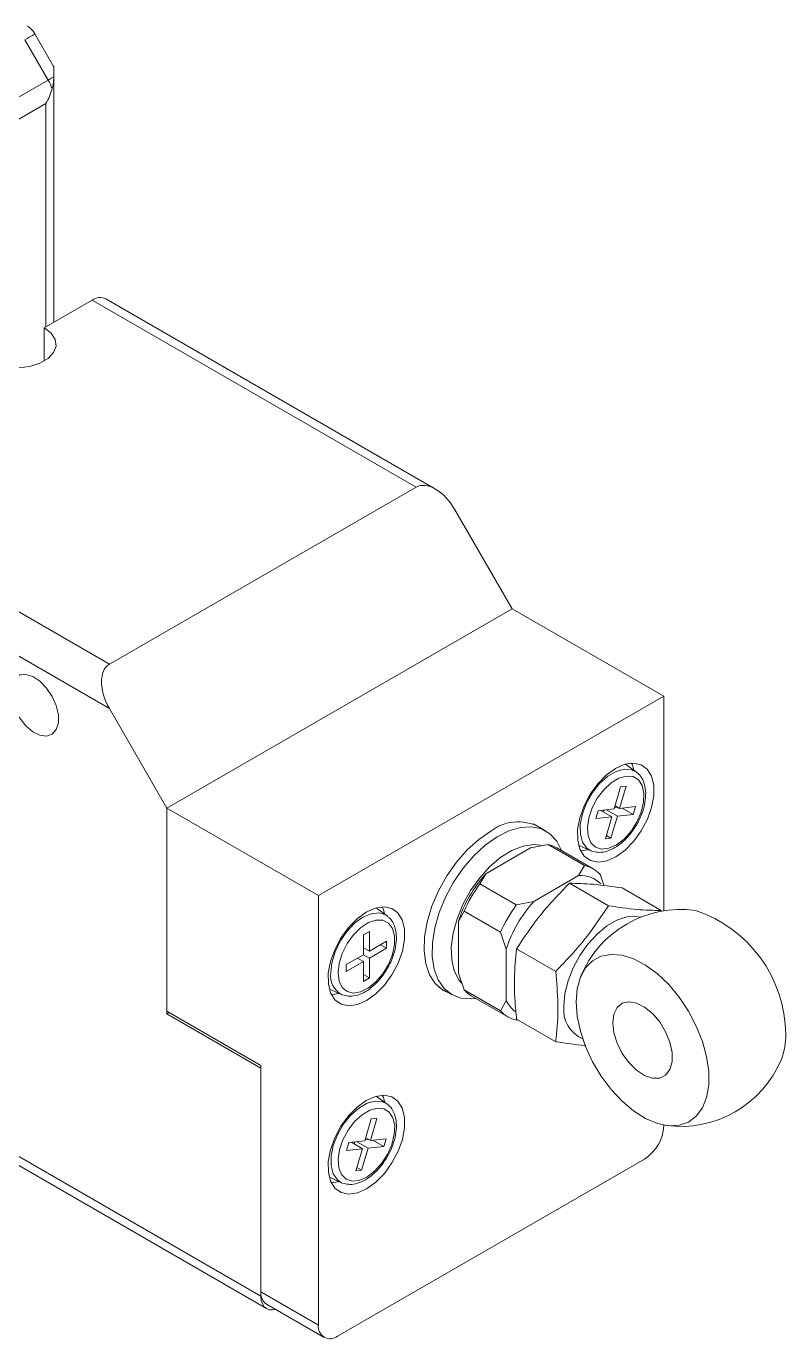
# Model space of a CAD drawing. Header units: inches. Extents: x 0.2 to 16.3, y 0.2 to 11.5.
# Drawn here: x 12.701 to 13.252, y 9.197 to 10.15 of the extents above; entities that cross this region are included whole.
import ezdxf

# ---------------------------------------------------------------- set-up
doc = ezdxf.new("R2010")
doc.units = ezdxf.units.IN
doc.header["$MEASUREMENT"] = 0

msp = doc.modelspace()

# ---------------------------------------------------------------- linework, layer by layer
at = {"color": 7, "linetype": 'Continuous', "lineweight": 18}
for p, q in [((12.71648, 10.11104), (12.69957, 10.14031)), ((12.72011, 10.12134), (12.70677, 10.14446)), ((12.66149, 10.0793), (12.71648, 10.11104)), ((12.72055, 10.12005), (12.72055, 10.11339)), ((12.72055, 10.11339), (12.72055, 10.11237)), ((12.72055, 10.11237), (12.72055, 9.93517)), ((12.71479, 10.09399), (12.66557, 10.06558)), ((12.74839, 9.95124), (12.71359, 9.93115)), ((12.98363, 9.81544), (12.74839, 9.95124)), ((12.99755, 9.81406), (12.75823, 9.95221)), ((12.71359, 9.93115), (12.71359, 9.90704)), ((12.52568, 9.82267), (12.76092, 9.68687)), ((12.76092, 9.68687), (12.98363, 9.81544)), ((12.76092, 9.65473), (12.51176, 9.79856)), ((13.01147, 9.79937), (13.05323, 9.72704)), ((12.87088, 9.22798), (11.91044, 9.78243)), ((11.91452, 9.77342), (12.87496, 9.21897)), ((13.05323, 9.72704), (12.80268, 9.5824)), ((13.16319, 9.66356), (13.05323, 9.72704)), ((13.16319, 9.66356), (12.91264, 9.51892)), ((13.16319, 9.50777), (13.16319, 9.66356)), ((12.80268, 9.5824), (12.76092, 9.65473)), ((13.14336, 9.60861), (13.13549, 9.61436)), ((13.13184, 9.59776), (13.12718, 9.58177)), ((13.13125, 9.58222), (13.1359, 9.59821)), ((13.1359, 9.59821), (13.13184, 9.59776)), ((12.91264, 9.51892), (12.80268, 9.5824)), ((12.80268, 9.5824), (12.80268, 9.435)), ((12.80268, 9.5824), (12.80268, 9.43291)), ((13.11566, 9.5805), (13.11402, 9.57486)), ((13.12718, 9.58177), (13.11566, 9.5805)), ((13.11759, 9.58072), (13.12554, 9.57613)), ((13.11958, 9.57957), (13.11999, 9.58098)), ((13.12166, 9.58116), (13.1296, 9.57658)), ((13.12747, 9.58275), (13.12986, 9.58302)), ((13.12788, 9.58416), (13.13125, 9.58222)), ((13.1296, 9.57658), (13.14112, 9.57785)), ((13.14276, 9.58349), (13.13125, 9.58222)), ((13.13317, 9.58243), (13.14112, 9.57785)), ((13.14112, 9.57785), (13.14276, 9.58349)), ((13.07773, 9.5657), (13.06865, 9.57094)), ((13.11402, 9.57486), (13.12554, 9.57613)), ((13.12554, 9.57613), (13.12088, 9.56014)), ((13.12494, 9.56059), (13.1296, 9.57658)), ((13.12088, 9.56014), (13.12494, 9.56059)), ((13.12158, 9.56253), (13.12494, 9.56059)), ((13.06658, 9.55346), (13.03411, 9.53472)), ((13.0793, 9.55597), (13.06658, 9.55346)), ((13.0793, 9.55597), (13.10574, 9.54071)), ((13.11198, 9.53833), (13.08555, 9.55359)), ((13.10147, 9.55543), (13.11039, 9.55149)), ((13.10141, 9.53339), (13.10574, 9.54071)), ((13.03411, 9.53472), (13.02978, 9.5274)), ((13.10141, 9.53339), (13.06891, 9.51463)), ((13.11717, 9.5341), (13.11992, 9.52606)), ((13.02978, 9.5274), (13.05623, 9.51213)), ((13.12309, 9.51146), (13.09472, 9.52783)), ((13.16137, 9.50803), (13.133, 9.52441)), ((12.91264, 9.51892), (12.91264, 9.20709)), ((13.05623, 9.51213), (13.06891, 9.51463)), ((12.96241, 9.50415), (12.95454, 9.5099)), ((13.01834, 9.50759), (13.01417, 9.50017)), ((13.01834, 9.50759), (13.04479, 9.49232)), ((12.94963, 9.49286), (12.94525, 9.49032)), ((12.94963, 9.47851), (12.94963, 9.49286)), ((13.01417, 9.50017), (13.01417, 9.46265)), ((13.04897, 9.48008), (13.04479, 9.49232)), ((12.94525, 9.49032), (12.94525, 9.47598)), ((12.96205, 9.48568), (12.94963, 9.47851)), ((12.95767, 9.48315), (12.96205, 9.48062)), ((12.96205, 9.48062), (12.96205, 9.48568)), ((12.94525, 9.47598), (12.93282, 9.46881)), ((12.94086, 9.47345), (12.94525, 9.47092)), ((12.94525, 9.48104), (12.94963, 9.47851)), ((12.94525, 9.47598), (12.94963, 9.47345)), ((12.94963, 9.47345), (12.96205, 9.48062)), ((12.94963, 9.4591), (12.94963, 9.47345)), ((13.04897, 9.48008), (13.04897, 9.44256)), ((13.08481, 9.46384), (13.05644, 9.48021)), ((12.93282, 9.46374), (12.94525, 9.47092)), ((12.93282, 9.46881), (12.93282, 9.46374)), ((12.94525, 9.47092), (12.94525, 9.45657)), ((12.94525, 9.46163), (12.94963, 9.4591)), ((12.94525, 9.45657), (12.94963, 9.4591)), ((13.01417, 9.46265), (13.01834, 9.45042)), ((12.92052, 9.45097), (12.92943, 9.44703)), ((12.9304, 9.44665), (12.92943, 9.44703)), ((12.99986, 9.45245), (13.00923, 9.44704)), ((13.01834, 9.45042), (13.04479, 9.43515)), ((13.02353, 9.44619), (13.04998, 9.43092)), ((12.80268, 9.435), (12.87088, 9.39563)), ((13.04479, 9.43515), (13.04897, 9.44256)), ((12.80268, 9.43291), (12.80449, 9.43396)), ((12.80268, 9.43291), (12.87088, 9.39354)), ((13.0572, 9.42874), (13.05623, 9.42854)), ((13.08481, 9.4128), (13.05644, 9.42917)), ((12.87088, 9.39563), (12.87088, 9.2312)), ((12.87088, 9.22798), (12.87088, 9.39354)), ((12.96241, 9.36752), (12.95454, 9.37327)), ((12.95099, 9.3567), (12.94625, 9.34071)), ((12.9503, 9.34111), (12.95505, 9.35711)), ((12.95505, 9.35711), (12.95099, 9.3567)), ((13.16319, 9.35173), (13.16319, 9.35232)), ((12.93477, 9.33956), (12.93309, 9.33391)), ((12.94625, 9.34071), (12.93477, 9.33956)), ((12.93649, 9.33973), (12.94458, 9.33506)), ((12.93861, 9.33851), (12.93905, 9.33999)), ((12.94054, 9.34014), (12.94863, 9.33547)), ((12.94651, 9.34157), (12.94906, 9.34183)), ((12.94695, 9.34305), (12.9503, 9.34111)), ((12.96178, 9.34226), (12.9503, 9.34111)), ((12.95202, 9.34129), (12.96011, 9.33662)), ((12.96011, 9.33662), (12.96178, 9.34226)), ((12.93309, 9.33391), (12.94458, 9.33506)), ((12.94458, 9.33506), (12.93983, 9.31906)), ((12.94388, 9.31947), (12.94863, 9.33547)), ((12.94863, 9.33547), (12.96011, 9.33662)), ((12.92656, 9.19905), (13.14927, 9.32762)), ((12.94053, 9.32141), (12.94388, 9.31947)), ((12.92052, 9.31435), (12.92943, 9.3104)), ((12.93983, 9.31906), (12.94388, 9.31947)), ((12.87088, 9.2312), (12.91264, 9.20709)), ((12.87496, 9.22218), (12.91672, 9.19808))]:
    msp.add_line(p, q, dxfattribs=at)
at = {"color": 8, "linetype": 'Continuous', "lineweight": 18}
msp.add_line((12.71479, 9.93184), (12.71479, 10.09399), dxfattribs=at)
at = {"color": 7, "linetype": 'Continuous', "lineweight": 18, "flags": 128}
for points in [[(12.69957, 10.14031), (12.70123, 10.14127), (12.7027, 10.14212), (12.70398, 10.14285), (12.70503, 10.14346), (12.70585, 10.14393), (12.70641, 10.14426), (12.70672, 10.14444), (12.70677, 10.14446)], [(12.71648, 10.11104), (12.71706, 10.11137), (12.71762, 10.1117), (12.71816, 10.11201), (12.71869, 10.11232), (12.71919, 10.1126), (12.71967, 10.11288), (12.72012, 10.11314), (12.72055, 10.11339)], [(12.71359, 9.93115), (12.71863, 9.92727), (12.72157, 9.92272), (12.72217, 9.91788), (12.72038, 9.91314), (12.71635, 9.90888), (12.71041, 9.90545), (12.70303, 9.90313), (12.69482, 9.9021), (12.68644, 9.90244), (12.67856, 9.90414), (12.67183, 9.90704)], [(12.68923, 9.66718), (12.69001, 9.67265), (12.69226, 9.67675), (12.69578, 9.6791), (12.70028, 9.67951), (12.70533, 9.67792), (12.7105, 9.67449), (12.71533, 9.66951), (12.71939, 9.66344), (12.72231, 9.6568), (12.72384, 9.65019), (12.72384, 9.64421), (12.72231, 9.63937), (12.71939, 9.6361), (12.71533, 9.63471), (12.7105, 9.63531), (12.70533, 9.63785), (12.70028, 9.6421), (12.69578, 9.64769), (12.69226, 9.65411), (12.69001, 9.66081), (12.68923, 9.66718)], [(13.12828, 9.61126), (13.13494, 9.6142), (13.14123, 9.61511), (13.14677, 9.61393), (13.15124, 9.61073), (13.15438, 9.6057), (13.15601, 9.59913), (13.15604, 9.59139), (13.15446, 9.58295), (13.15137, 9.57429), (13.14694, 9.56591), (13.14143, 9.5583), (13.13517, 9.5519), (13.12851, 9.54709), (13.12184, 9.54415), (13.11556, 9.54324), (13.11002, 9.54442), (13.10555, 9.54762), (13.1024, 9.55265), (13.10077, 9.55922), (13.10074, 9.56696), (13.10232, 9.5754), (13.10542, 9.58406), (13.10985, 9.59244), (13.11535, 9.60005), (13.12162, 9.60645), (13.12828, 9.61126)], [(13.14165, 9.60986), (13.14046, 9.61374), (13.13984, 9.61509)], [(13.13611, 9.60567), (13.13068, 9.60412), (13.12507, 9.60072), (13.11971, 9.59572), (13.115, 9.5895), (13.11127, 9.58251), (13.10882, 9.57527), (13.10782, 9.56832), (13.10835, 9.56217), (13.11036, 9.55729), (13.11371, 9.55403), (13.11814, 9.55264), (13.12334, 9.55321), (13.12892, 9.55571), (13.13445, 9.55995), (13.13953, 9.56561), (13.14379, 9.57228), (13.14691, 9.57947), (13.14865, 9.58663), (13.14889, 9.59323), (13.14761, 9.5988), (13.14491, 9.60291), (13.14098, 9.60526), (13.13611, 9.60567)], [(13.08909, 9.55154), (13.08554, 9.55841), (13.08057, 9.56376), (13.07441, 9.56728), (13.06726, 9.56883), (13.05934, 9.56838), (13.05091, 9.56593), (13.04224, 9.56157), (13.03362, 9.55544), (13.02531, 9.54773), (13.01758, 9.53869), (13.01069, 9.52861), (13.00485, 9.51781), (13.00025, 9.50665), (12.99705, 9.49548), (12.99533, 9.48466), (12.99516, 9.47454), (12.99655, 9.46544), (12.99944, 9.45765), (13.00375, 9.45143), (13.00934, 9.44698), (13.01602, 9.44444), (13.02359, 9.44388), (13.02691, 9.44424)], [(13.0075, 9.44804), (13.00284, 9.45026), (12.99737, 9.45495), (12.9932, 9.46141), (12.99046, 9.46941), (12.98926, 9.4787), (12.98961, 9.48898), (12.99152, 9.49993), (12.99492, 9.51118), (12.9997, 9.52238), (13.00571, 9.53317), (13.01276, 9.5432), (13.02061, 9.55215), (13.02902, 9.55972), (13.03772, 9.56569)], [(13.07377, 9.55543), (13.06874, 9.5559), (13.06113, 9.5548), (13.0531, 9.55169), (13.04498, 9.54668), (13.03706, 9.53996), (13.02966, 9.5318), (13.02305, 9.52251), (13.0175, 9.51245), (13.01322, 9.50199), (13.01036, 9.49155), (13.00905, 9.48153), (13.00933, 9.4723), (13.01118, 9.46423), (13.01455, 9.45763), (13.01654, 9.45519)], [(13.10302, 9.5513), (13.10792, 9.55218), (13.10845, 9.55235)], [(13.11186, 9.55096), (13.11178, 9.55098), (13.11039, 9.55149)], [(12.94732, 9.50679), (12.95399, 9.50974), (12.96028, 9.51065), (12.96581, 9.50947), (12.97028, 9.50627), (12.97343, 9.50124), (12.97506, 9.49466), (12.97509, 9.48693), (12.97351, 9.47849), (12.97042, 9.46982), (12.96599, 9.46144), (12.96048, 9.45384), (12.95421, 9.44744), (12.94755, 9.44263), (12.94089, 9.43969), (12.9346, 9.43878), (12.92906, 9.43996), (12.92459, 9.44315), (12.92145, 9.44819), (12.91982, 9.45476), (12.91979, 9.46249), (12.92137, 9.47094), (12.92446, 9.4796), (12.92889, 9.48798), (12.9344, 9.49559), (12.94067, 9.50198), (12.94732, 9.50679)], [(12.9607, 9.5054), (12.95951, 9.50927), (12.95889, 9.51063)], [(12.92685, 9.46283), (12.92761, 9.45685), (12.92985, 9.4522), (12.93339, 9.44922), (12.93797, 9.44813), (12.94325, 9.44901), (12.94884, 9.4518), (12.95433, 9.45629), (12.95931, 9.46214), (12.96341, 9.46893), (12.96632, 9.47614), (12.96784, 9.48325), (12.96784, 9.48973), (12.96632, 9.49509), (12.96341, 9.49894), (12.95931, 9.50099), (12.95433, 9.5011), (12.94884, 9.49925), (12.94325, 9.49557), (12.93797, 9.49036), (12.93339, 9.48398), (12.92985, 9.47691), (12.92761, 9.46968), (12.92685, 9.46283)], [(13.09081, 9.43887), (13.09157, 9.44767), (13.09382, 9.45695), (13.09746, 9.46633), (13.10232, 9.47538), (13.10821, 9.48372), (13.11485, 9.49097), (13.12197, 9.49682), (13.12925, 9.50102), (13.13636, 9.50339), (13.14301, 9.50381), (13.14651, 9.50315)], [(13.09966, 9.4418), (13.10044, 9.43141), (13.10274, 9.42046), (13.10649, 9.4093), (13.11157, 9.39829), (13.11782, 9.38778), (13.12503, 9.37812), (13.13298, 9.36961), (13.14141, 9.36252), (13.15004, 9.35709), (13.15861, 9.35348), (13.16683, 9.35182), (13.17444, 9.35216), (13.1812, 9.35448), (13.18689, 9.35871), (13.19132, 9.36472), (13.19436, 9.37232), (13.1959, 9.38125), (13.1959, 9.39123), (13.19436, 9.40194), (13.19132, 9.41304), (13.18689, 9.42417), (13.1812, 9.43497), (13.17444, 9.4451), (13.16683, 9.45422), (13.15861, 9.46205), (13.15004, 9.46834), (13.14141, 9.47287), (13.13298, 9.47552), (13.12503, 9.47618), (13.11782, 9.47485), (13.11157, 9.47156), (13.10649, 9.46642), (13.10274, 9.45959), (13.10044, 9.45129), (13.09966, 9.4418)], [(12.92207, 9.44684), (12.92697, 9.44772), (12.9275, 9.44789)], [(13.1263, 9.42642), (13.1271, 9.43268), (13.12944, 9.43755), (13.13315, 9.44067), (13.13795, 9.44181), (13.14349, 9.44089), (13.14935, 9.43797), (13.1551, 9.43327), (13.16032, 9.42713), (13.16462, 9.42002), (13.16767, 9.41246), (13.16925, 9.40502), (13.16925, 9.39823), (13.16767, 9.39261), (13.16462, 9.38858), (13.16032, 9.38642), (13.1551, 9.38632), (13.14935, 9.38826), (13.14349, 9.3921), (13.13795, 9.39757), (13.13315, 9.40425), (13.12944, 9.41166), (13.1271, 9.41923), (13.1263, 9.42642)], [(12.94732, 9.37017), (12.95399, 9.37311), (12.96028, 9.37402), (12.96581, 9.37284), (12.97028, 9.36965), (12.97343, 9.36461), (12.97506, 9.35804), (12.97509, 9.35031), (12.97351, 9.34186), (12.97042, 9.3332), (12.96599, 9.32482), (12.96048, 9.31721), (12.95421, 9.31082), (12.94755, 9.30601), (12.94089, 9.30306), (12.9346, 9.30215), (12.92906, 9.30333), (12.92459, 9.30653), (12.92145, 9.31156), (12.91982, 9.31813), (12.91979, 9.32587), (12.92137, 9.33431), (12.92446, 9.34298), (12.92889, 9.35136), (12.9344, 9.35896), (12.94067, 9.36536), (12.94732, 9.37017)], [(12.9607, 9.36877), (12.95951, 9.37265), (12.95889, 9.374)], [(12.9553, 9.3646), (12.94988, 9.3631), (12.94427, 9.35975), (12.9389, 9.35479), (12.93416, 9.34859), (12.93041, 9.34161), (12.92792, 9.33438), (12.92688, 9.32741), (12.92736, 9.32124), (12.92933, 9.31632), (12.93265, 9.31301), (12.93706, 9.31156), (12.94224, 9.31208), (12.94781, 9.31453), (12.95335, 9.31872), (12.95845, 9.32435), (12.96274, 9.331), (12.96589, 9.33818), (12.96767, 9.34535), (12.96795, 9.35198), (12.96671, 9.35758), (12.96404, 9.36173), (12.96014, 9.36413), (12.9553, 9.3646)], [(12.92207, 9.31021), (12.92697, 9.3111), (12.9275, 9.31126)], [(12.93085, 9.30989), (12.93069, 9.30993), (12.92943, 9.3104)], [(12.8814, 9.21847), (12.87948, 9.21809), (12.87707, 9.21819), (12.87496, 9.21897), (12.87323, 9.22041), (12.87194, 9.22244), (12.87115, 9.225), (12.87088, 9.22798)]]:
    msp.add_lwpolyline(points, dxfattribs=at)
at = {"color": 8, "linetype": 'Continuous', "lineweight": 18, "flags": 128}
for points in [[(13.11039, 9.55149), (13.10743, 9.55341), (13.10434, 9.55769), (13.10271, 9.56354), (13.10266, 9.57055), (13.10419, 9.57825), (13.1072, 9.58612), (13.11147, 9.59361), (13.11673, 9.60022), (13.12261, 9.60549), (13.12871, 9.60907), (13.13461, 9.61071)], [(13.13461, 9.61071), (13.13992, 9.6103), (13.14309, 9.60881)], [(12.92153, 9.46269), (12.92233, 9.47013), (12.92466, 9.47799), (12.92838, 9.48572), (12.93322, 9.4928), (12.93885, 9.49875), (12.9449, 9.50316), (12.95094, 9.50573), (12.95658, 9.50629), (12.96142, 9.50479), (12.96268, 9.50395)], [(12.92943, 9.3104), (12.92638, 9.31242), (12.92332, 9.31675), (12.92174, 9.32264), (12.92173, 9.32968), (12.9233, 9.33739), (12.92635, 9.34525), (12.93066, 9.35272), (12.93594, 9.3593), (12.94183, 9.36453), (12.94793, 9.36805), (12.95382, 9.36964)], [(12.95382, 9.36964), (12.9591, 9.36917), (12.96221, 9.36766)]]:
    msp.add_lwpolyline(points, dxfattribs=at)
at = {"color": 7, "linetype": 'Continuous', "lineweight": 18}
for centre, radius, start, end in [((12.68809, 10.09458), 0.03281, 17.95922, 30.10204), ((12.75416, 9.94319), 0.0099, 65.69288, 125.61758), ((13.05752, 9.54009), 0.03237, 55.82309, 127.72682), ((13.07494, 9.53511), 0.0213, 60.1234, 78.17826), ((13.10144, 9.52007), 0.02108, 41.74096, 78.24829), ((13.10432, 9.47115), 0.0947, 137.844, 162.156), ((13.10316, 9.51344), 0.02002, 43.79838, 95.02022), ((13.11592, 9.46446), 0.10668, 143.84551, 156.15449), ((13.14236, 9.44919), 0.10668, 143.84551, 156.15449), ((13.13912, 9.45107), 0.0947, 137.84358, 162.15642), ((13.17572, 9.43003), 0.07874, 82.23487, 157.75976), ((13.15611, 9.41729), 0.09567, 0.58853, 71.56772), ((13.03417, 9.46455), 0.02122, 221.77377, 239.91946), ((13.06052, 9.44918), 0.02108, 221.74096, 258.24829), ((13.06812, 9.45176), 0.02125, 205.66367, 233.22797), ((13.11345, 9.43584), 0.02284, 172.36945, 246.79236), ((13.20622, 9.41699), 0.04558, 338.42603, 1.60879), ((13.17572, 9.43003), 0.07874, 262.23487, 337.75976), ((13.13297, 9.3531), 0.03025, 302.60548, 357.39452), ((12.88025, 9.23), 0.00944, 172.74417, 235.94365), ((12.92113, 9.20571), 0.0086, 170.78596, 309.20329)]:
    msp.add_arc(centre, radius, start, end, dxfattribs=at)
at = {"color": 8, "linetype": 'Continuous', "lineweight": 18}
msp.add_arc((12.93681, 9.46057), 0.01542, 172.09867, 241.42131, dxfattribs=at)
at = {"color": 7, "linetype": 'Continuous', "lineweight": 18}
for centre, major_axis, ratio, start_param, end_param in [((12.70087, 10.11534), (0.01961, 0.00526), 0.317765, 6.198245, 6.409817), ((12.70087, 10.10203), (0.01392, 0.02411), 0.577335, 4.71243, 5.139508), ((12.99755, 9.79133), (-0.01392, 0.02411), 0.577335, 4.712348, 6.283145), ((12.77484, 9.66276), (-0.01392, 0.02411), 0.577335, 6.283145, 7.853941)]:
    msp.add_ellipse(centre, major_axis=major_axis, ratio=ratio, start_param=start_param, end_param=end_param, dxfattribs=at)
for points, knots in [([(12.70145, 10.15007), (12.70192, 10.14977), (12.7029, 10.14915), (12.70465, 10.14751), (12.70595, 10.14584), (12.70666, 10.14464), (12.70677, 10.14446)], [0, 0, 0, 0, 0.2387509, 0.5024487, 0.9237691, 1, 1, 1, 1]), ([(12.72055, 10.11237), (12.72039, 10.11046), (12.72019, 10.10796), (12.71947, 10.10532), (12.7193, 10.1047)], [0, 0, 0, 0, 0.765617, 1, 1, 1, 1]), ([(13.11223, 9.55095), (13.11366, 9.55063), (13.11681, 9.54992), (13.12215, 9.55094), (13.12789, 9.5535), (13.13362, 9.55772), (13.13895, 9.56332), (13.14353, 9.56993), (13.14709, 9.57716), (13.14943, 9.58462), (13.15037, 9.59189), (13.14982, 9.59866), (13.14764, 9.60409), (13.14517, 9.60756), (13.1433, 9.6085), (13.14291, 9.6087)], [0, 0, 0, 0, 0.0651064, 0.1426814, 0.2241723, 0.3085121, 0.3933244, 0.4779044, 0.5624535, 0.6472875, 0.7327616, 0.8192419, 0.9061965, 0.9804526, 1, 1, 1, 1]), ([(13.05644, 9.48021), (13.06197, 9.48853), (13.07314, 9.50532), (13.08748, 9.52028), (13.09472, 9.52783)], [0, 0, 0, 0, 0.495216, 1, 1, 1, 1]), ([(13.09472, 9.52783), (13.10025, 9.52772), (13.11142, 9.5275), (13.12576, 9.52545), (13.133, 9.52441)], [0, 0, 0, 0, 0.495216, 1, 1, 1, 1]), ([(13.08481, 9.46384), (13.09192, 9.47124), (13.10627, 9.48619), (13.11745, 9.50298), (13.12309, 9.51146)], [0, 0, 0, 0, 0.495216, 1, 1, 1, 1]), ([(13.12309, 9.51146), (13.1302, 9.51044), (13.14455, 9.50838), (13.15572, 9.50815), (13.16137, 9.50803)], [0, 0, 0, 0, 0.495216, 1, 1, 1, 1]), ([(12.9307, 9.44676), (12.93183, 9.44638), (12.9346, 9.44547), (12.9396, 9.44606), (12.9453, 9.44813), (12.95107, 9.45191), (12.95655, 9.45715), (12.96137, 9.46352), (12.96525, 9.47061), (12.96795, 9.47804), (12.9693, 9.48541), (12.96919, 9.49237), (12.96746, 9.49813), (12.96516, 9.50208), (12.96316, 9.50334), (12.96258, 9.50371)], [0, 0, 0, 0, 0.053151, 0.130227, 0.210773, 0.294785, 0.37986, 0.464728, 0.549478, 0.634438, 0.719915, 0.806322, 0.893632, 0.969053, 1, 1, 1, 1]), ([(13.05644, 9.42917), (13.05621, 9.43146), (13.05517, 9.44153), (13.05436, 9.45912), (13.05574, 9.47315), (13.05644, 9.48021)], [0, 0, 0, 0, 0.1269715, 0.560077, 1, 1, 1, 1]), ([(13.08481, 9.4128), (13.08504, 9.41481), (13.08608, 9.42369), (13.08689, 9.44033), (13.08551, 9.45596), (13.08481, 9.46384)], [0, 0, 0, 0, 0.126972, 0.560077, 1, 1, 1, 1]), ([(13.10681, 9.4101), (13.10645, 9.41012), (13.10022, 9.41038), (13.09228, 9.41163), (13.08481, 9.4128)], [0, 0, 0, 0, 0.057972, 1, 1, 1, 1]), ([(12.93122, 9.30989), (12.93261, 9.30956), (12.93571, 9.30883), (12.94101, 9.3098), (12.94675, 9.3123), (12.95249, 9.31647), (12.95783, 9.32203), (12.96244, 9.32861), (12.96604, 9.33583), (12.96842, 9.34328), (12.96941, 9.35057), (12.96891, 9.35737), (12.96678, 9.36284), (12.96434, 9.36635), (12.96246, 9.36733), (12.96205, 9.36754)], [0, 0, 0, 0, 0.063631, 0.141173, 0.222601, 0.306957, 0.391845, 0.4765, 0.561115, 0.646005, 0.731521, 0.818038, 0.90509, 0.979505, 1, 1, 1, 1])]:
    msp.add_open_spline(points, degree=3, knots=knots, dxfattribs=at)

doc.saveas('drawing.dxf')
